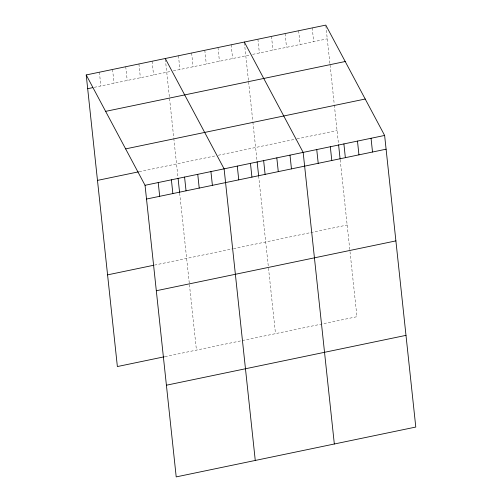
<?xml version="1.0" encoding="UTF-8"?>
<svg xmlns="http://www.w3.org/2000/svg" width="502" height="502" viewBox="0 0 502 502"><rect width="100%" height="100%" fill="white"/><g stroke="black" fill="none" stroke-linecap="round" stroke-linejoin="round"><path stroke-width="0.38" stroke-dasharray="2.51 1.88" d="M94.269 87.329L170.404 71.485M173.334 70.876L249.576 55.013M252.594 54.385L327.26 38.849M139.205 171.709L216.073 155.714M218.27 155.256L296.331 139.016M297.09 138.859L337.062 130.539M154.428 265.112L232.759 248.816M233.486 248.666L347.158 225.009M164.957 356.652L356.953 316.706L349.957 251.207M325.873 25.866L329.896 63.509M330.065 65.047L334.263 104.341M334.345 105.113L338.505 144.036M340.187 159.78L349.794 249.67M312.219 27.924L313.687 41.672M298.64 30.747L300.108 44.502M285.067 33.578L286.535 47.326M271.488 36.401L272.956 50.15M257.909 39.225L259.383 52.974M244.418 42.814L248.521 81.224M248.603 81.995L252.807 121.296M252.889 122.061L257.049 160.985M258.649 175.982L268.338 266.618M268.501 268.156L275.498 333.654M231.158 44.791L232.627 58.539M217.981 47.533L219.449 61.282M204.803 50.275L206.272 64.024M191.626 53.017L193.094 66.766M178.448 55.76L179.923 69.508M165.353 59.261L169.381 96.905M169.544 98.448L173.742 137.743M173.824 138.514L177.984 177.438M179.666 193.182L189.273 283.065M189.436 284.609L196.439 350.101M152.1 61.244L153.568 74.993M138.922 63.986L140.391 77.735M125.745 66.722L127.213 80.477M112.567 69.464L114.036 83.219M99.39 72.206L100.858 85.961"/><path stroke-width="0.75" d="M86.212 74.949L325.792 25.1L384.626 135.446L415.788 427.051L176.208 476.9L145.047 185.294L86.212 74.949L117.374 366.554L164.229 356.803M87.681 88.697L92.807 87.637M105.627 111.362L345.207 61.514M125.632 148.881L365.211 99.032M97.482 180.394L138.477 171.86M145.047 185.294L384.626 135.446M146.515 199.049L386.094 149.194M107.579 274.864L153.694 265.263M156.31 290.74L395.896 240.891M166.407 385.21L405.986 335.361M244.336 42.049L303.164 152.395L334.332 444M165.271 58.502L224.105 168.848L255.267 460.447M371.047 138.27L372.515 152.018M357.474 141.093L358.943 154.848M343.895 143.923L345.363 157.672M338.586 144.789L340.105 159.034M330.322 146.747L331.791 160.496M316.743 149.571L318.212 163.319M289.993 155.137L291.461 168.885M276.815 157.879L278.284 171.628M263.638 160.621L265.106 174.37M257.124 161.738L258.649 175.982M250.46 163.363L251.929 177.112M237.283 166.106L238.751 179.854M210.928 171.59L212.396 185.338M197.75 174.332L199.219 188.081M184.573 177.074L186.041 190.823M178.066 178.185L179.584 192.429M171.395 179.816L172.864 193.565M158.218 182.552L159.692 196.307"/></g></svg>
